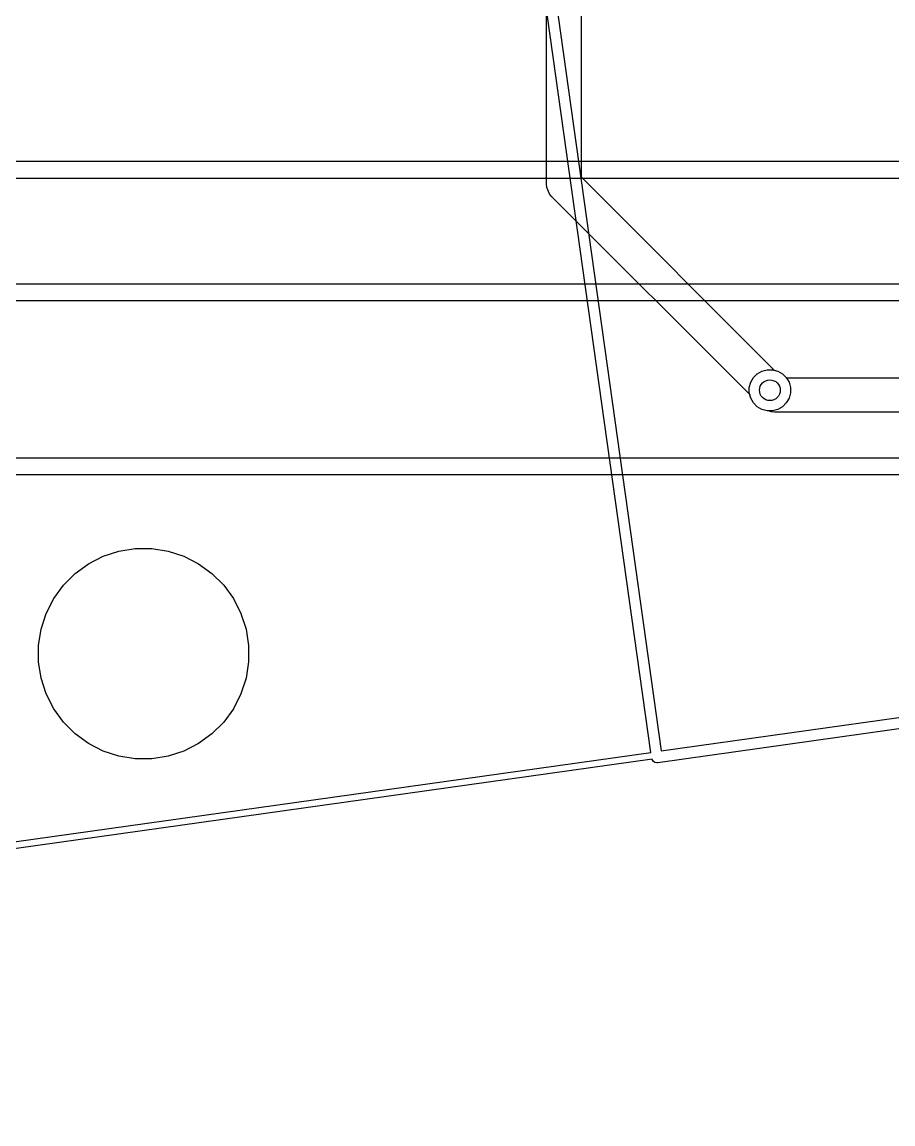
# Model space of a CAD drawing. Header units: millimetres. Extents: x 14 to 286, y -133 to -45.
# Drawn here: x 187.13 to 199.74, y -132.9 to -116.96 of the extents above; entities that cross this region are included whole.
import ezdxf

# ---------------------------------------------------------------- set-up
doc = ezdxf.new("R2010")
doc.units = ezdxf.units.MM
for name, color, linetype, true_color in [('B.Cu', 153, 'CONTINUOUS', 0x4d7fc4), ('B.Mask', 4, 'CONTINUOUS', 0x02ffee), ('F.Cu', 13, 'CONTINUOUS', 0xc83434), ('F.Mask', 201, 'CONTINUOUS', 0xd864ff), ('User.Drawings', 9, 'CONTINUOUS', 0xc2c2c2)]:
    doc.layers.add(name, color=color, linetype=linetype, true_color=true_color)

msp = doc.modelspace()

# ---------------------------------------------------------------- linework, layer by layer
at = {"layer": 'B.Cu', "linetype": 'CONTINUOUS'}
for p, q in [((194.7244, -119.3006), (194.7244, -108.544253)), ((195.2244, -108.544253), (195.2244, -119.197046)), ((195.2244, -119.197046), (198.019429, -121.992075)), ((194.729204, -119.349373), (194.7244, -119.3006)), ((194.766533, -119.439493), (194.729204, -119.349373)), ((194.766537, -119.439497), (194.766533, -119.439493)), ((194.797623, -119.477377), (194.766537, -119.439497)), ((197.665875, -122.345629), (194.797623, -119.477377)), ((198.019429, -121.992075), (198.071905, -122.006136)), ((198.071905, -122.006136), (198.139728, -122.045294)), ((198.139728, -122.045294), (198.195106, -122.100672)), ((198.195106, -122.100672), (198.234264, -122.168495)), ((198.234264, -122.168495), (198.254533, -122.244142)), ((198.254533, -122.244142), (198.254533, -122.322458)), ((197.679936, -122.398105), (197.665875, -122.345629)), ((197.719094, -122.465928), (197.679936, -122.398105)), ((198.234264, -122.398105), (198.195106, -122.465928)), ((198.254533, -122.322458), (198.234264, -122.398105)), ((197.774472, -122.521306), (197.719094, -122.465928)), ((197.842295, -122.560464), (197.774472, -122.521306)), ((197.917942, -122.580733), (197.842295, -122.560464)), ((197.996258, -122.580733), (197.917942, -122.580733)), ((198.071905, -122.560464), (197.996258, -122.580733)), ((198.139728, -122.521306), (198.071905, -122.560464)), ((198.195106, -122.465928), (198.139728, -122.521306))]:
    msp.add_line(p, q, dxfattribs=at)
at = {"layer": 'B.Cu'}
msp.add_circle((197.9571, -122.2833), 0.15, dxfattribs=at)
at = {"layer": 'B.Mask', "linetype": 'CONTINUOUS'}
for p, q in [((188.093992, -124.794941), (188.30721, -124.686301)), ((188.30721, -124.686301), (188.534798, -124.612353)), ((188.534798, -124.612353), (188.771152, -124.574918)), ((188.771152, -124.574918), (189.010452, -124.574918)), ((189.010452, -124.574918), (189.246806, -124.612353)), ((189.246806, -124.612353), (189.474394, -124.686301)), ((189.474394, -124.686301), (189.687612, -124.794941)), ((187.900394, -124.935598), (188.093992, -124.794941)), ((189.687612, -124.794941), (189.88121, -124.935598)), ((187.731183, -125.104809), (187.900394, -124.935598)), ((189.88121, -124.935598), (190.050421, -125.104809)), ((187.590526, -125.298407), (187.731183, -125.104809)), ((190.050421, -125.104809), (190.191078, -125.298407)), ((187.481886, -125.511625), (187.590526, -125.298407)), ((190.191078, -125.298407), (190.299718, -125.511625)), ((187.407938, -125.739213), (187.481886, -125.511625)), ((190.299718, -125.511625), (190.373666, -125.739213)), ((187.370503, -125.975567), (187.407938, -125.739213)), ((190.373666, -125.739213), (190.411101, -125.975567)), ((187.370503, -126.214867), (187.370503, -125.975567)), ((190.411101, -125.975567), (190.411101, -126.214867)), ((187.407938, -126.451221), (187.370503, -126.214867)), ((190.411101, -126.214867), (190.373666, -126.451221)), ((187.481886, -126.678809), (187.407938, -126.451221)), ((190.373666, -126.451221), (190.299718, -126.678809)), ((187.590526, -126.892027), (187.481886, -126.678809)), ((190.299718, -126.678809), (190.191078, -126.892027)), ((187.731183, -127.085625), (187.590526, -126.892027)), ((190.191078, -126.892027), (190.050421, -127.085625)), ((187.900394, -127.254836), (187.731183, -127.085625)), ((190.050421, -127.085625), (189.88121, -127.254836)), ((188.093992, -127.395493), (187.900394, -127.254836)), ((188.30721, -127.504133), (188.093992, -127.395493)), ((189.687612, -127.395493), (189.474394, -127.504133)), ((189.88121, -127.254836), (189.687612, -127.395493)), ((188.534798, -127.578081), (188.30721, -127.504133)), ((189.474394, -127.504133), (189.246806, -127.578081)), ((188.771152, -127.615516), (188.534798, -127.578081)), ((189.010452, -127.615516), (188.771152, -127.615516)), ((189.246806, -127.578081), (189.010452, -127.615516))]:
    msp.add_line(p, q, dxfattribs=at)
at = {"layer": 'F.Cu', "linetype": 'CONTINUOUS'}
for p, q in [((183.313477, -118.9686), (212.7693, -118.9686)), ((212.717524, -119.2186), (183.2617, -119.2186)), ((186.1529, -120.7415), (203.941087, -120.7415)), ((203.973068, -120.9915), (186.204676, -120.9915)), ((197.679936, -122.168495), (197.719094, -122.100672)), ((197.719094, -122.100672), (197.774472, -122.045294)), ((197.774472, -122.045294), (197.842295, -122.006136)), ((197.842295, -122.006136), (197.917942, -121.985867)), ((197.917942, -121.985867), (197.996258, -121.985867)), ((197.996258, -121.985867), (198.071905, -122.006136)), ((198.071905, -122.006136), (198.139728, -122.045294)), ((198.139728, -122.045294), (198.195106, -122.100672)), ((198.195106, -122.100672), (198.195815, -122.1019)), ((198.195815, -122.1019), (204.182956, -122.1019)), ((197.659667, -122.244142), (197.679936, -122.168495)), ((197.659667, -122.322458), (197.659667, -122.244142)), ((197.679936, -122.398105), (197.659667, -122.322458)), ((197.719094, -122.465928), (197.679936, -122.398105)), ((197.774472, -122.521306), (197.719094, -122.465928)), ((197.842295, -122.560464), (197.774472, -122.521306)), ((197.917942, -122.580733), (197.842295, -122.560464)), ((197.937423, -122.580733), (197.917942, -122.580733)), ((197.976927, -122.597096), (197.937423, -122.580733)), ((198.0257, -122.6019), (197.976927, -122.597096)), ((204.199394, -122.6019), (198.0257, -122.6019)), ((186.778677, -123.2591), (214.743358, -123.2591)), ((214.9059, -123.5091), (186.7269, -123.5091))]:
    msp.add_line(p, q, dxfattribs=at)
at = {"layer": 'F.Cu'}
msp.add_circle((197.9571, -122.2833), 0.15, dxfattribs=at)
at = {"layer": 'F.Mask', "linetype": 'CONTINUOUS'}
for p, q in [((188.093992, -124.794941), (188.30721, -124.686301)), ((188.30721, -124.686301), (188.534798, -124.612353)), ((188.534798, -124.612353), (188.771152, -124.574918)), ((188.771152, -124.574918), (189.010452, -124.574918)), ((189.010452, -124.574918), (189.246806, -124.612353)), ((189.246806, -124.612353), (189.474394, -124.686301)), ((189.474394, -124.686301), (189.687612, -124.794941)), ((187.900394, -124.935598), (188.093992, -124.794941)), ((189.687612, -124.794941), (189.88121, -124.935598)), ((187.731183, -125.104809), (187.900394, -124.935598)), ((189.88121, -124.935598), (190.050421, -125.104809)), ((187.590526, -125.298407), (187.731183, -125.104809)), ((190.050421, -125.104809), (190.191078, -125.298407)), ((187.481886, -125.511625), (187.590526, -125.298407)), ((190.191078, -125.298407), (190.299718, -125.511625)), ((187.407938, -125.739213), (187.481886, -125.511625)), ((190.299718, -125.511625), (190.373666, -125.739213)), ((187.370503, -125.975567), (187.407938, -125.739213)), ((190.373666, -125.739213), (190.411101, -125.975567)), ((187.370503, -126.214867), (187.370503, -125.975567)), ((190.411101, -125.975567), (190.411101, -126.214867)), ((187.407938, -126.451221), (187.370503, -126.214867)), ((190.411101, -126.214867), (190.373666, -126.451221)), ((187.481886, -126.678809), (187.407938, -126.451221)), ((190.373666, -126.451221), (190.299718, -126.678809)), ((187.590526, -126.892027), (187.481886, -126.678809)), ((190.299718, -126.678809), (190.191078, -126.892027)), ((187.731183, -127.085625), (187.590526, -126.892027)), ((190.191078, -126.892027), (190.050421, -127.085625)), ((187.900394, -127.254836), (187.731183, -127.085625)), ((190.050421, -127.085625), (189.88121, -127.254836)), ((188.093992, -127.395493), (187.900394, -127.254836)), ((188.30721, -127.504133), (188.093992, -127.395493)), ((189.687612, -127.395493), (189.474394, -127.504133)), ((189.88121, -127.254836), (189.687612, -127.395493)), ((188.534798, -127.578081), (188.30721, -127.504133)), ((189.474394, -127.504133), (189.246806, -127.578081)), ((188.771152, -127.615516), (188.534798, -127.578081)), ((189.010452, -127.615516), (188.771152, -127.615516)), ((189.246806, -127.578081), (189.010452, -127.615516))]:
    msp.add_line(p, q, dxfattribs=at)
at = {"layer": 'User.Drawings', "linetype": 'CONTINUOUS'}
for p, q in [((196.236116, -127.523848), (193.612752, -108.857644)), ((193.761292, -108.836768), (196.384656, -127.502972)), ((196.384656, -127.502972), (219.7623, -124.217458)), ((219.784997, -124.378951), (196.333083, -127.674903)), ((158.731814, -132.794734), (196.236116, -127.523848)), ((196.251195, -127.62271), (158.696219, -132.900719)), ((196.251838, -127.62536), (196.251195, -127.62271)), ((196.266691, -127.650574), (196.251838, -127.62536)), ((196.290061, -127.668185), (196.266691, -127.650574)), ((196.318393, -127.675513), (196.290061, -127.668185)), ((196.333083, -127.674903), (196.318393, -127.675513))]:
    msp.add_line(p, q, dxfattribs=at)

doc.saveas('drawing.dxf')
